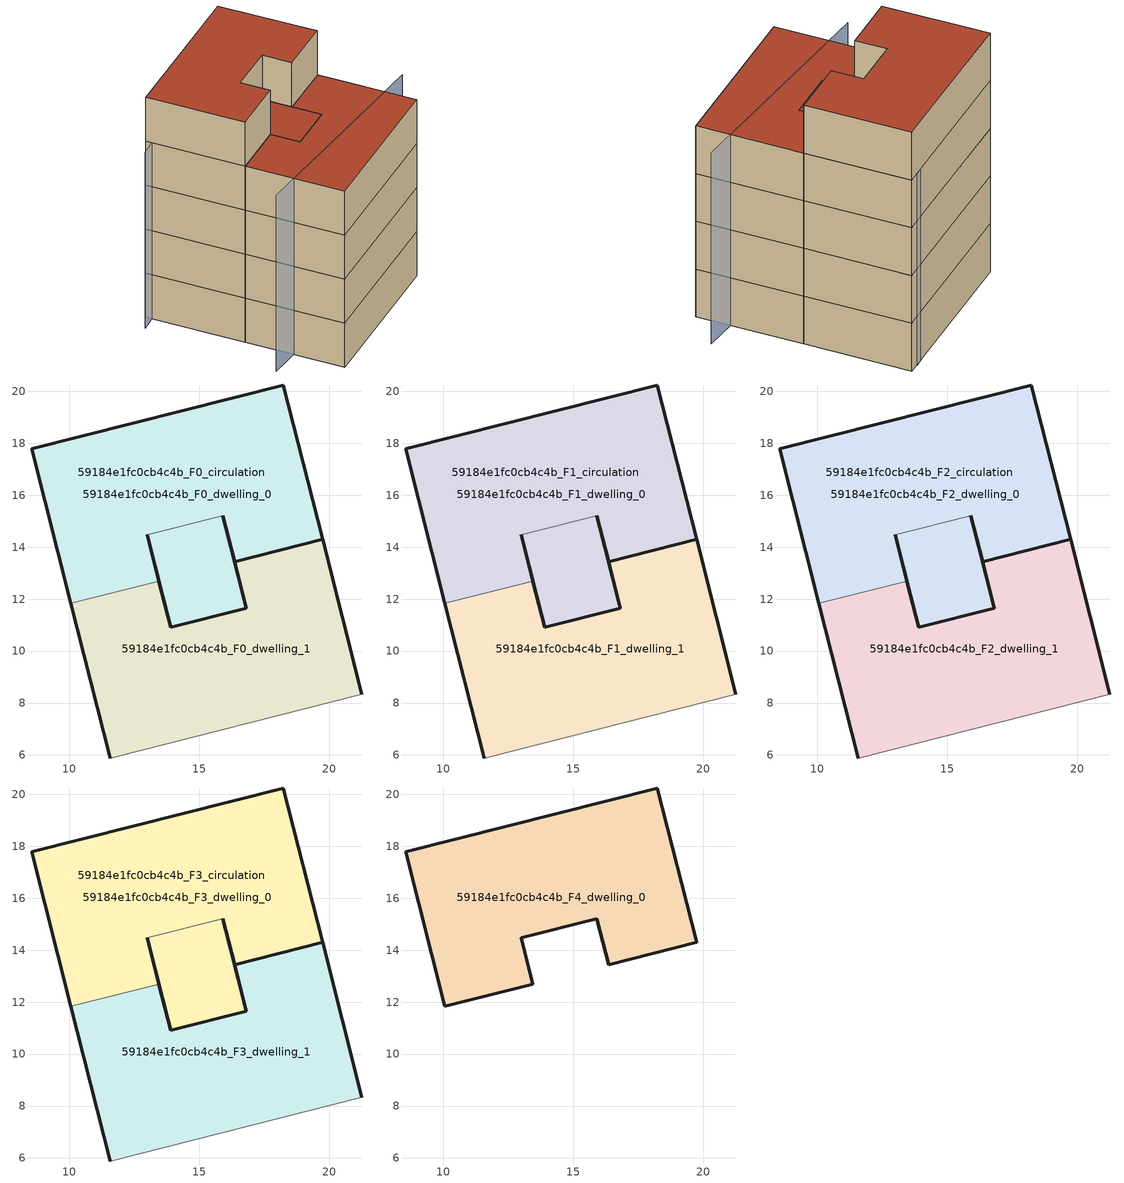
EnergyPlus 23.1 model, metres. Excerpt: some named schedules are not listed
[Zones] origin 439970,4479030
59184e1fc0cb4c4b_F0_dwelling_0
 floor ground (EU_floor_Construction): 15.9,15.22 16.24,13.89 16.36,13.43 16.81,11.65 13.9,10.91 13.45,12.69 13.26,13.43 13,14.48 z0; 18.24,20.24 19.75,14.3 16.36,13.43 16.24,13.89 15.9,15.22 13,14.48 13.26,13.43 13.45,12.69 10.06,11.83 8.54,17.78 z0
 wall outside (EU_wall_Construction): 13.45,12.69 13,14.48 / 15.9,15.22 16.36,13.43 19.75,14.3 18.24,20.24 8.54,17.78 10.06,11.83 z0:3
 wall to 59184e1fc0cb4c4b_F0_dwelling_1 (EU_wall_Construction): 10.06,11.83 13.45,12.69 z0:3
 wall to 59184e1fc0cb4c4b_F0_circulation (EU_wall_Construction): 13,14.48 15.9,15.22 z0:3
59184e1fc0cb4c4b_F0_dwelling_1
 floor ground (EU_floor_Construction): 19.75,14.3 21.26,8.35 11.57,5.88 10.06,11.83 13.45,12.69 13.67,11.83 13.9,10.91 15.22,11.24 16.81,11.65 16.55,12.69 16.36,13.43 z0; 15.9,15.22 16.55,12.69 16.81,11.65 15.22,11.24 13.9,10.91 13.67,11.83 13.45,12.69 13,14.48 z0
 wall outside (EU_wall_Construction): 21.26,8.35 19.75,14.3 16.36,13.43 16.81,11.65 13.9,10.91 13.45,12.69 / 10.06,11.83 11.57,5.88 z0:3
 wall adiabatic (EU_wall_Construction): 11.57,5.88 21.26,8.35 z0:3
59184e1fc0cb4c4b_F0_circulation
 floor ground (EU_floor_Construction): 18.24,20.24 19.75,14.3 16.36,13.43 16.24,13.89 15.9,15.22 13,14.48 13.26,13.43 13.45,12.69 10.06,11.83 8.54,17.78 z0; 15.9,15.22 16.24,13.89 16.36,13.43 16.55,12.69 16.81,11.65 15.22,11.24 13.9,10.91 13.67,11.83 13.45,12.69 13.26,13.43 13,14.48 z0; 19.75,14.3 21.26,8.35 11.57,5.88 10.06,11.83 13.45,12.69 13.67,11.83 13.9,10.91 15.22,11.24 16.81,11.65 16.55,12.69 16.36,13.43 z0
 wall outside (EU_wall_Construction): 13,14.48 13.9,10.91 16.81,11.65 15.9,15.22 z0:3
 roof outside (EU_floor_Construction): 16.81,11.65 16.55,12.69 16.36,13.43 16.24,13.89 15.9,15.22 13,14.48 13.26,13.43 13.3,13.29 13.45,12.69 13.67,11.83 13.9,10.91 15.22,11.24 z3; 21.26,8.35 19.75,14.3 16.36,13.43 16.55,12.69 16.81,11.65 15.22,11.24 13.9,10.91 13.67,11.83 13.59,12.14 13.45,12.69 10.06,11.83 11.57,5.88 z3
59184e1fc0cb4c4b_F1_dwelling_0
 floor outside (EU_floor_Construction): 18.24,20.24 19.75,14.3 16.36,13.43 16.24,13.89 15.9,15.22 13,14.48 13.26,13.43 13.45,12.69 10.06,11.83 8.54,17.78 z3
 floor to 59184e1fc0cb4c4b_F0_dwelling_0 (EU_floor_Construction): 15.9,15.22 16.24,13.89 16.36,13.43 16.81,11.65 13.9,10.91 13.45,12.69 13.26,13.43 13,14.48 z3
 wall outside (EU_wall_Construction): 13.45,12.69 13,14.48 / 15.9,15.22 16.36,13.43 19.75,14.3 18.24,20.24 8.54,17.78 10.06,11.83 z3:6
 wall to 59184e1fc0cb4c4b_F1_dwelling_1 (EU_wall_Construction): 10.06,11.83 13.45,12.69 z3:6
 wall to 59184e1fc0cb4c4b_F1_circulation (EU_wall_Construction): 13,14.48 15.9,15.22 z3:6
59184e1fc0cb4c4b_F1_dwelling_1
 floor to 59184e1fc0cb4c4b_F0_dwelling_1 (EU_floor_Construction): 19.75,14.3 21.26,8.35 11.57,5.88 10.06,11.83 13.45,12.69 13.67,11.83 13.9,10.91 15.22,11.24 16.81,11.65 16.55,12.69 16.36,13.43 z3; 15.9,15.22 16.36,13.43 16.48,12.97 16.55,12.69 16.81,11.65 15.22,11.24 13.9,10.91 13.67,11.83 13.45,12.69 13,14.48 z3
 wall outside (EU_wall_Construction): 21.26,8.35 19.75,14.3 16.36,13.43 16.81,11.65 13.9,10.91 13.45,12.69 / 10.06,11.83 11.57,5.88 z3:6
 wall adiabatic (EU_wall_Construction): 11.57,5.88 21.26,8.35 z3:6
59184e1fc0cb4c4b_F1_circulation
 floor outside (EU_floor_Construction): 15.9,15.22 16.24,13.89 16.36,13.43 16.55,12.69 16.81,11.65 15.22,11.24 13.9,10.91 13.67,11.83 13.45,12.69 13.26,13.43 13,14.48 z3; 19.75,14.3 21.26,8.35 11.57,5.88 10.06,11.83 13.45,12.69 13.67,11.83 13.9,10.91 15.22,11.24 16.81,11.65 16.55,12.69 16.36,13.43 z3
 floor to 59184e1fc0cb4c4b_F0_circulation (EU_floor_Construction): 18.24,20.24 19.75,14.3 16.36,13.43 16.24,13.89 15.9,15.22 13,14.48 13.26,13.43 13.45,12.69 10.06,11.83 8.54,17.78 z3
 wall outside (EU_wall_Construction): 13,14.48 13.9,10.91 16.81,11.65 15.9,15.22 z3:6
 roof outside (EU_floor_Construction): 16.81,11.65 16.55,12.69 16.36,13.43 16.24,13.89 15.9,15.22 13,14.48 13.26,13.43 13.3,13.29 13.45,12.69 13.67,11.83 13.9,10.91 15.22,11.24 z6; 21.26,8.35 19.75,14.3 16.36,13.43 16.55,12.69 16.81,11.65 15.22,11.24 13.9,10.91 13.67,11.83 13.59,12.14 13.45,12.69 10.06,11.83 11.57,5.88 z6
59184e1fc0cb4c4b_F2_dwelling_0
 floor outside (EU_floor_Construction): 18.24,20.24 19.75,14.3 16.36,13.43 16.24,13.89 15.9,15.22 13,14.48 13.26,13.43 13.45,12.69 10.06,11.83 8.54,17.78 z6
 floor to 59184e1fc0cb4c4b_F1_dwelling_0 (EU_floor_Construction): 15.9,15.22 16.24,13.89 16.36,13.43 16.81,11.65 13.9,10.91 13.45,12.69 13.26,13.43 13,14.48 z6
 wall outside (EU_wall_Construction): 13.45,12.69 13,14.48 / 15.9,15.22 16.36,13.43 19.75,14.3 18.24,20.24 8.54,17.78 10.06,11.83 z6:9
 wall to 59184e1fc0cb4c4b_F2_dwelling_1 (EU_wall_Construction): 10.06,11.83 13.45,12.69 z6:9
 wall to 59184e1fc0cb4c4b_F2_circulation (EU_wall_Construction): 13,14.48 15.9,15.22 z6:9
59184e1fc0cb4c4b_F2_dwelling_1
 floor to 59184e1fc0cb4c4b_F1_dwelling_1 (EU_floor_Construction): 19.75,14.3 21.26,8.35 11.57,5.88 10.06,11.83 13.45,12.69 13.67,11.83 13.9,10.91 15.22,11.24 16.81,11.65 16.55,12.69 16.36,13.43 z6; 15.9,15.22 16.36,13.43 16.48,12.97 16.55,12.69 16.81,11.65 15.22,11.24 13.9,10.91 13.67,11.83 13.45,12.69 13,14.48 z6
 wall outside (EU_wall_Construction): 21.26,8.35 19.75,14.3 16.36,13.43 16.81,11.65 13.9,10.91 13.45,12.69 / 10.06,11.83 11.57,5.88 z6:9
 wall adiabatic (EU_wall_Construction): 11.57,5.88 21.26,8.35 z6:9
59184e1fc0cb4c4b_F2_circulation
 floor outside (EU_floor_Construction): 15.9,15.22 16.24,13.89 16.36,13.43 16.55,12.69 16.81,11.65 15.22,11.24 13.9,10.91 13.67,11.83 13.45,12.69 13.26,13.43 13,14.48 z6; 19.75,14.3 21.26,8.35 11.57,5.88 10.06,11.83 13.45,12.69 13.67,11.83 13.9,10.91 15.22,11.24 16.81,11.65 16.55,12.69 16.36,13.43 z6
 floor to 59184e1fc0cb4c4b_F1_circulation (EU_floor_Construction): 18.24,20.24 19.75,14.3 16.36,13.43 16.24,13.89 15.9,15.22 13,14.48 13.26,13.43 13.45,12.69 10.06,11.83 8.54,17.78 z6
 wall outside (EU_wall_Construction): 13,14.48 13.9,10.91 16.81,11.65 15.9,15.22 z6:9
 roof outside (EU_floor_Construction): 16.81,11.65 16.55,12.69 16.36,13.43 16.24,13.89 15.9,15.22 13,14.48 13.26,13.43 13.3,13.29 13.45,12.69 13.67,11.83 13.9,10.91 15.22,11.24 z9; 21.26,8.35 19.75,14.3 16.36,13.43 16.55,12.69 16.81,11.65 15.22,11.24 13.9,10.91 13.67,11.83 13.59,12.14 13.45,12.69 10.06,11.83 11.57,5.88 z9
59184e1fc0cb4c4b_F3_dwelling_0
 floor outside (EU_floor_Construction): 18.24,20.24 19.75,14.3 16.36,13.43 16.24,13.89 15.9,15.22 13,14.48 13.26,13.43 13.45,12.69 10.06,11.83 8.54,17.78 z9
 floor to 59184e1fc0cb4c4b_F2_dwelling_0 (EU_floor_Construction): 15.9,15.22 16.24,13.89 16.36,13.43 16.81,11.65 13.9,10.91 13.45,12.69 13.26,13.43 13,14.48 z9
 wall outside (EU_wall_Construction): 13.45,12.69 13,14.48 / 15.9,15.22 16.36,13.43 19.75,14.3 18.24,20.24 8.54,17.78 10.06,11.83 z9:12
 wall to 59184e1fc0cb4c4b_F3_dwelling_1 (EU_wall_Construction): 10.06,11.83 13.45,12.69 z9:12
 wall to 59184e1fc0cb4c4b_F3_circulation (EU_wall_Construction): 13,14.48 15.9,15.22 z9:12
 roof outside (EU_floor_Construction): 16.81,11.65 16.36,13.43 16.24,13.89 15.9,15.22 13,14.48 13.26,13.43 13.45,12.69 13.9,10.91 z12
59184e1fc0cb4c4b_F3_dwelling_1
 floor to 59184e1fc0cb4c4b_F2_dwelling_1 (EU_floor_Construction): 19.75,14.3 21.26,8.35 11.57,5.88 10.06,11.83 13.45,12.69 13.67,11.83 13.9,10.91 15.22,11.24 16.81,11.65 16.55,12.69 16.36,13.43 z9; 15.9,15.22 16.36,13.43 16.48,12.97 16.55,12.69 16.81,11.65 15.22,11.24 13.9,10.91 13.67,11.83 13.45,12.69 13,14.48 z9
 wall outside (EU_wall_Construction): 21.26,8.35 19.75,14.3 16.36,13.43 16.81,11.65 13.9,10.91 13.45,12.69 / 10.06,11.83 11.57,5.88 z9:12
 wall adiabatic (EU_wall_Construction): 11.57,5.88 21.26,8.35 z9:12
 roof outside (EU_roof_Construction): 16.81,11.65 16.55,12.69 15.9,15.22 13,14.48 13.45,12.69 13.67,11.83 13.9,10.91 15.22,11.24 z12; 21.26,8.35 19.75,14.3 16.36,13.43 16.55,12.69 16.81,11.65 15.22,11.24 13.9,10.91 13.67,11.83 13.45,12.69 10.06,11.83 11.57,5.88 z12
59184e1fc0cb4c4b_F3_circulation
 floor outside (EU_floor_Construction): 15.9,15.22 16.24,13.89 16.36,13.43 16.55,12.69 16.81,11.65 15.22,11.24 13.9,10.91 13.67,11.83 13.45,12.69 13.26,13.43 13,14.48 z9; 19.75,14.3 21.26,8.35 11.57,5.88 10.06,11.83 13.45,12.69 13.67,11.83 13.9,10.91 15.22,11.24 16.81,11.65 16.55,12.69 16.36,13.43 z9
 floor to 59184e1fc0cb4c4b_F2_circulation (EU_floor_Construction): 18.24,20.24 19.75,14.3 16.36,13.43 16.24,13.89 15.9,15.22 13,14.48 13.26,13.43 13.45,12.69 10.06,11.83 8.54,17.78 z9
 wall outside (EU_wall_Construction): 13,14.48 13.9,10.91 16.81,11.65 15.9,15.22 z9:12
 roof outside (EU_roof_Construction): 19.75,14.3 18.24,20.24 8.54,17.78 10.06,11.83 13.45,12.69 13.26,13.43 13,14.48 15.9,15.22 16.24,13.89 16.36,13.43 z12; 16.81,11.65 16.55,12.69 16.36,13.43 16.24,13.89 15.9,15.22 13,14.48 13.26,13.43 13.45,12.69 13.67,11.83 13.9,10.91 15.22,11.24 z12; 21.26,8.35 19.75,14.3 16.36,13.43 16.55,12.69 16.81,11.65 15.22,11.24 13.9,10.91 13.67,11.83 13.45,12.69 10.06,11.83 11.57,5.88 z12
59184e1fc0cb4c4b_F4_dwelling_0
 floor to 59184e1fc0cb4c4b_F3_dwelling_0 (EU_floor_Construction): 18.24,20.24 19.75,14.3 16.36,13.43 16.24,13.89 15.9,15.22 13,14.48 13.26,13.43 13.45,12.69 10.06,11.83 8.54,17.78 z12
 wall outside (EU_wall_Construction): 8.54,17.78 10.06,11.83 13.45,12.69 13,14.48 15.9,15.22 16.36,13.43 19.75,14.3 18.24,20.24 8.54,17.78 z12:15
 roof outside (EU_roof_Construction): 19.75,14.3 18.24,20.24 8.54,17.78 10.06,11.83 13.45,12.69 13,14.48 15.9,15.22 16.36,13.43 z15
shading: 8.89,8.67 22.72,10.52 / 17.64,20.12 7.69,17.12 z0:12
[Building]
EU S2 Campaign: North Axis=0; Terrain=City; Solar Distribution=FullExterior
[Site:Location]
Madrid: Latitude=40.5; Longitude=-3.5; Time Zone=1; Elevation=609
[SizingPeriod:WeatherFileDays]
AnnualSizingPeriod: Begin Month=1; Begin Day of Month=1; End Month=12; End Day of Month=31; Day of Week for Start Day=Monday; Use Weather File Daylight Saving Period=No; Use Weather File Rain and Snow Indicators=No
[MATERIAL]
EU_InternalMass_Material: Roughness=MediumRough; Thickness=0.1; Conductivity=1; Density=1800; Specific Heat=900; Thermal Absorptance=0.9; Solar Absorptance=0.7; Visible Absorptance=0.7
[MATERIAL:NOMASS] Roughness=MediumRough; Thermal Absorptance=0.9; Solar Absorptance=0.7; Visible Absorptance=0.7
Name | Thermal Resistance
EU_wall_NoMass | 1.60022
EU_roof_NoMass | 1.57597
EU_floor_NoMass | 0.470652
[CONSTRUCTION]
EU_wall_Construction: EU_wall_NoMass
EU_roof_Construction: EU_roof_NoMass
EU_floor_Construction: EU_floor_NoMass
EU_InternalMass_Construction: EU_InternalMass_Material
[ZONE] Type=1; Multiplier=1; Ceiling Height=autocalculate; Floor Area=autocalculate; Part of Total Floor Area=Yes
Name | Volume
59184e1fc0cb4c4b_F0_dwelling_0; 59184e1fc0cb4c4b_F1_dwelling_0; 59184e1fc0cb4c4b_F2_dwelling_0; 59184e1fc0cb4c4b_F3_dwelling_0; 59184e1fc0cb4c4b_F0_dwelling_1 | 200.762
59184e1fc0cb4c4b_F4_dwelling_0 | 167.609
59184e1fc0cb4c4b_F1_dwelling_1; 59184e1fc0cb4c4b_F2_dwelling_1; 59184e1fc0cb4c4b_F3_dwelling_1 | 200.763
59184e1fc0cb4c4b_F0_circulation; 59184e1fc0cb4c4b_F1_circulation; 59184e1fc0cb4c4b_F2_circulation; 59184e1fc0cb4c4b_F3_circulation | 368.372
[INTERNALMASS] Construction=EU_InternalMass_Construction
Name | Zone or ZoneList | Surface Area
59184e1fc0cb4c4b_F0_dwelling_0_EU_InternalMass | 59184e1fc0cb4c4b_F0_dwelling_0 | 55.8697
59184e1fc0cb4c4b_F0_dwelling_1_EU_InternalMass | 59184e1fc0cb4c4b_F0_dwelling_1 | 55.8697
59184e1fc0cb4c4b_F1_dwelling_0_EU_InternalMass | 59184e1fc0cb4c4b_F1_dwelling_0 | 55.8697
59184e1fc0cb4c4b_F1_dwelling_1_EU_InternalMass | 59184e1fc0cb4c4b_F1_dwelling_1 | 55.8697
59184e1fc0cb4c4b_F2_dwelling_0_EU_InternalMass | 59184e1fc0cb4c4b_F2_dwelling_0 | 55.8697
59184e1fc0cb4c4b_F2_dwelling_1_EU_InternalMass | 59184e1fc0cb4c4b_F2_dwelling_1 | 55.8697
59184e1fc0cb4c4b_F3_dwelling_0_EU_InternalMass | 59184e1fc0cb4c4b_F3_dwelling_0 | 55.8697
59184e1fc0cb4c4b_F3_dwelling_1_EU_InternalMass | 59184e1fc0cb4c4b_F3_dwelling_1 | 55.8697
59184e1fc0cb4c4b_F4_dwelling_0_EU_InternalMass | 59184e1fc0cb4c4b_F4_dwelling_0 | 123.739
[OTHEREQUIPMENT] Fuel Type=Electricity; Design Level Calculation Method=Watts/Area; Power per Zone Floor Area=1; Fraction Latent=0; Fraction Radiant=0; Fraction Lost=0; Carbon Dioxide Generation Rate=0; EndUse Subcategory=EU_Step8_InternalGains
Name | Zone or ZoneList or Space or SpaceList | Schedule
EU_Step8_InternalGain_59184e1fc0cb4c4b_F0_dwelling_0_f000 | 59184e1fc0cb4c4b_F0_dwelling_0 | EU_Step8_GainSchedule_59184e1fc0cb4c4b_F0_dwelling_0_f000
EU_Step8_InternalGain_59184e1fc0cb4c4b_F0_dwelling_1_f000 | 59184e1fc0cb4c4b_F0_dwelling_1 | EU_Step8_GainSchedule_59184e1fc0cb4c4b_F0_dwelling_1_f000
EU_Step8_InternalGain_59184e1fc0cb4c4b_F1_dwelling_0_f000 | 59184e1fc0cb4c4b_F1_dwelling_0 | EU_Step8_GainSchedule_59184e1fc0cb4c4b_F1_dwelling_0_f000
EU_Step8_InternalGain_59184e1fc0cb4c4b_F1_dwelling_1_f000 | 59184e1fc0cb4c4b_F1_dwelling_1 | EU_Step8_GainSchedule_59184e1fc0cb4c4b_F1_dwelling_1_f000
EU_Step8_InternalGain_59184e1fc0cb4c4b_F2_dwelling_0_f000 | 59184e1fc0cb4c4b_F2_dwelling_0 | EU_Step8_GainSchedule_59184e1fc0cb4c4b_F2_dwelling_0_f000
EU_Step8_InternalGain_59184e1fc0cb4c4b_F2_dwelling_1_f000 | 59184e1fc0cb4c4b_F2_dwelling_1 | EU_Step8_GainSchedule_59184e1fc0cb4c4b_F2_dwelling_1_f000
EU_Step8_InternalGain_59184e1fc0cb4c4b_F3_dwelling_0_f000 | 59184e1fc0cb4c4b_F3_dwelling_0 | EU_Step8_GainSchedule_59184e1fc0cb4c4b_F3_dwelling_0_f000
EU_Step8_InternalGain_59184e1fc0cb4c4b_F3_dwelling_1_f000 | 59184e1fc0cb4c4b_F3_dwelling_1 | EU_Step8_GainSchedule_59184e1fc0cb4c4b_F3_dwelling_1_f000
EU_Step8_InternalGain_59184e1fc0cb4c4b_F4_dwelling_0_f000 | 59184e1fc0cb4c4b_F4_dwelling_0 | EU_Step8_GainSchedule_59184e1fc0cb4c4b_F4_dwelling_0_f000
[ZONEINFILTRATION:DESIGNFLOWRATE] Schedule=EU_AlwaysOn; Design Flow Rate Calculation Method=Flow/Area; Flow Rate per Floor Area=0.0005; Constant Term Coefficient=1; Temperature Term Coefficient=0; Velocity Term Coefficient=0; Velocity Squared Term Coefficient=0
Name | Zone or ZoneList or Space or SpaceList
EU_Circulation_Infiltration_59184e1fc0cb4c4b_F0_circulation | 59184e1fc0cb4c4b_F0_circulation
EU_Circulation_Infiltration_59184e1fc0cb4c4b_F1_circulation | 59184e1fc0cb4c4b_F1_circulation
EU_Circulation_Infiltration_59184e1fc0cb4c4b_F2_circulation | 59184e1fc0cb4c4b_F2_circulation
EU_Circulation_Infiltration_59184e1fc0cb4c4b_F3_circulation | 59184e1fc0cb4c4b_F3_circulation
[ZONEVENTILATION:DESIGNFLOWRATE] Schedule=EU_AlwaysOn; Design Flow Rate Calculation Method=AirChanges/Hour; Air Changes per Hour=0.480704; Ventilation Type=Natural; Fan Pressure Rise=0; Fan Total Efficiency=1; Constant Term Coefficient=1; Temperature Term Coefficient=0; Velocity Term Coefficient=0; Velocity Squared Term Coefficient=0; Minimum Indoor Temperature=-100; Maximum Indoor Temperature=100; Delta Temperature=-100; Minimum Outdoor Temperature=-100; Maximum Outdoor Temperature=100; Maximum Wind Speed=40
Name | Zone or ZoneList or Space or SpaceList
EU_ConstantAir_59184e1fc0cb4c4b_F0_dwelling_0 | 59184e1fc0cb4c4b_F0_dwelling_0
EU_ConstantAir_59184e1fc0cb4c4b_F0_dwelling_1 | 59184e1fc0cb4c4b_F0_dwelling_1
EU_ConstantAir_59184e1fc0cb4c4b_F1_dwelling_0 | 59184e1fc0cb4c4b_F1_dwelling_0
EU_ConstantAir_59184e1fc0cb4c4b_F1_dwelling_1 | 59184e1fc0cb4c4b_F1_dwelling_1
EU_ConstantAir_59184e1fc0cb4c4b_F2_dwelling_0 | 59184e1fc0cb4c4b_F2_dwelling_0
EU_ConstantAir_59184e1fc0cb4c4b_F2_dwelling_1 | 59184e1fc0cb4c4b_F2_dwelling_1
EU_ConstantAir_59184e1fc0cb4c4b_F3_dwelling_0 | 59184e1fc0cb4c4b_F3_dwelling_0
EU_ConstantAir_59184e1fc0cb4c4b_F3_dwelling_1 | 59184e1fc0cb4c4b_F3_dwelling_1
EU_ConstantAir_59184e1fc0cb4c4b_F4_dwelling_0 | 59184e1fc0cb4c4b_F4_dwelling_0
[HVACTEMPLATE:THERMOSTAT] Constant Heating Setpoint=20; Constant Cooling Setpoint=50
EU_HeatOnly_59184e1fc0cb4c4b_F0_dwelling_0; EU_HeatOnly_59184e1fc0cb4c4b_F0_dwelling_1; EU_HeatOnly_59184e1fc0cb4c4b_F1_dwelling_0; EU_HeatOnly_59184e1fc0cb4c4b_F1_dwelling_1; EU_HeatOnly_59184e1fc0cb4c4b_F2_dwelling_0; EU_HeatOnly_59184e1fc0cb4c4b_F2_dwelling_1; EU_HeatOnly_59184e1fc0cb4c4b_F3_dwelling_0; EU_HeatOnly_59184e1fc0cb4c4b_F3_dwelling_1; EU_HeatOnly_59184e1fc0cb4c4b_F4_dwelling_0
[HVACTEMPLATE:ZONE:IDEALLOADSAIRSYSTEM] System Availability Schedule=EU_AlwaysOn; Maximum Heating Supply Air Temperature=50; Minimum Cooling Supply Air Temperature=13; Maximum Heating Supply Air Humidity Ratio=0.0156; Minimum Cooling Supply Air Humidity Ratio=0.0077; Heating Limit=NoLimit; Cooling Limit=NoLimit; Heating Availability Schedule=EU_AlwaysOn; Cooling Availability Schedule=EU_CoolingOff; Dehumidification Control Type=ConstantSensibleHeatRatio; Cooling Sensible Heat Ratio=0.7; Dehumidification Setpoint=60; Humidification Control Type=None; Humidification Setpoint=30; Outdoor Air Method=None; Outdoor Air Flow Rate per Person=0.00944; Outdoor Air Flow Rate per Zone Floor Area=0; Outdoor Air Flow Rate per Zone=0; Demand Controlled Ventilation Type=None; Outdoor Air Economizer Type=NoEconomizer; Heat Recovery Type=None; Sensible Heat Recovery Effectiveness=0.7; Latent Heat Recovery Effectiveness=0.65
Name | Template Thermostat
59184e1fc0cb4c4b_F0_dwelling_0 | EU_HeatOnly_59184e1fc0cb4c4b_F0_dwelling_0
59184e1fc0cb4c4b_F0_dwelling_1 | EU_HeatOnly_59184e1fc0cb4c4b_F0_dwelling_1
59184e1fc0cb4c4b_F1_dwelling_0 | EU_HeatOnly_59184e1fc0cb4c4b_F1_dwelling_0
59184e1fc0cb4c4b_F1_dwelling_1 | EU_HeatOnly_59184e1fc0cb4c4b_F1_dwelling_1
59184e1fc0cb4c4b_F2_dwelling_0 | EU_HeatOnly_59184e1fc0cb4c4b_F2_dwelling_0
59184e1fc0cb4c4b_F2_dwelling_1 | EU_HeatOnly_59184e1fc0cb4c4b_F2_dwelling_1
59184e1fc0cb4c4b_F3_dwelling_0 | EU_HeatOnly_59184e1fc0cb4c4b_F3_dwelling_0
59184e1fc0cb4c4b_F3_dwelling_1 | EU_HeatOnly_59184e1fc0cb4c4b_F3_dwelling_1
59184e1fc0cb4c4b_F4_dwelling_0 | EU_HeatOnly_59184e1fc0cb4c4b_F4_dwelling_0
